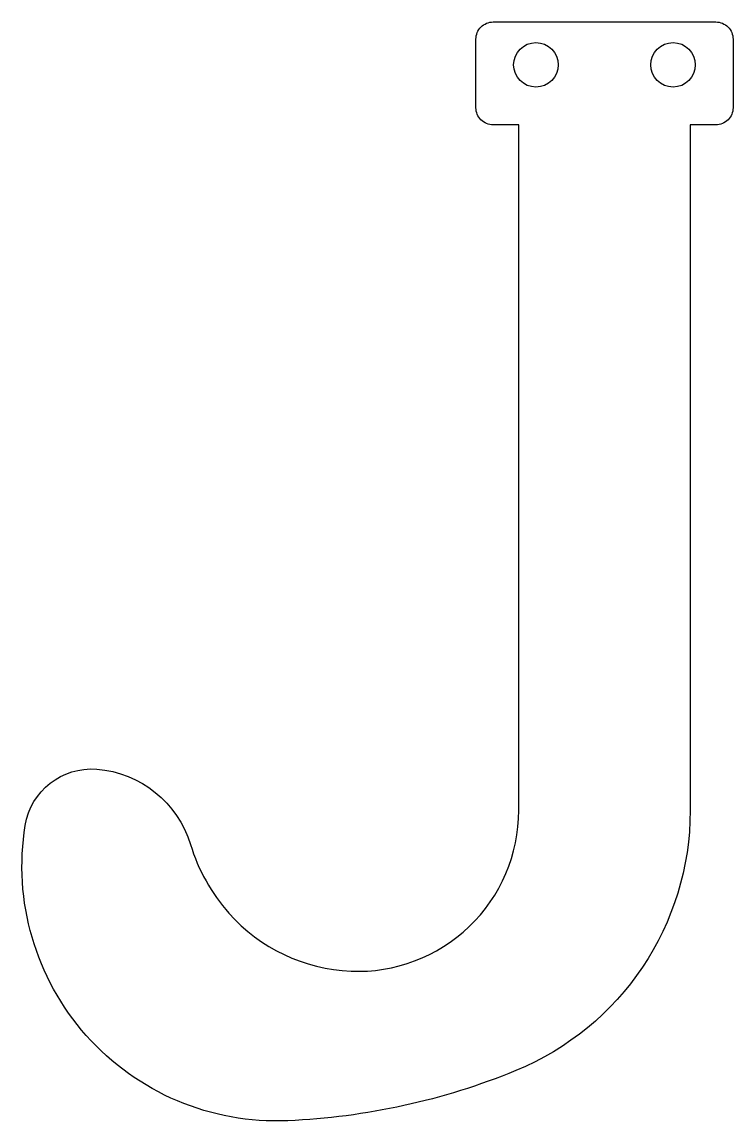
# Model space of a CAD drawing. Header units: millimetres. Extents: x -68 to 15, y -128 to 0.
import ezdxf

# ---------------------------------------------------------------- set-up
doc = ezdxf.new("R2010")
doc.units = ezdxf.units.MM
doc.layers.get('0').update_dxf_attribs({"linetype": 'CONTINUOUS'})

msp = doc.modelspace()

# ---------------------------------------------------------------- linework, layer by layer
msp.add_lwpolyline([(13, 0, -0.414214), (15, -2), (15, -10, -0.414214), (13, -12), (10, -12), (10, -92, -0.304254), (-10.36, -122.36, -0.086785), (-36.97, -128.21, -0.475461), (-67.59, -93.74, -0.389909), (-59.24, -87.18, -0.308786), (-48.31, -95.97, 0.108238), (-43.82, -103.99, 0.203086), (-29.58, -110.75, 0.42686), (-10, -92), (-10, -12), (-13, -12, -0.414214), (-15, -10), (-15, -2, -0.414214), (-13, 0)], format="xyb", close=True)
for centre in [(-8, -5), (8, -5)]:
    msp.add_circle(centre, 2.6)

doc.saveas('drawing.dxf')
